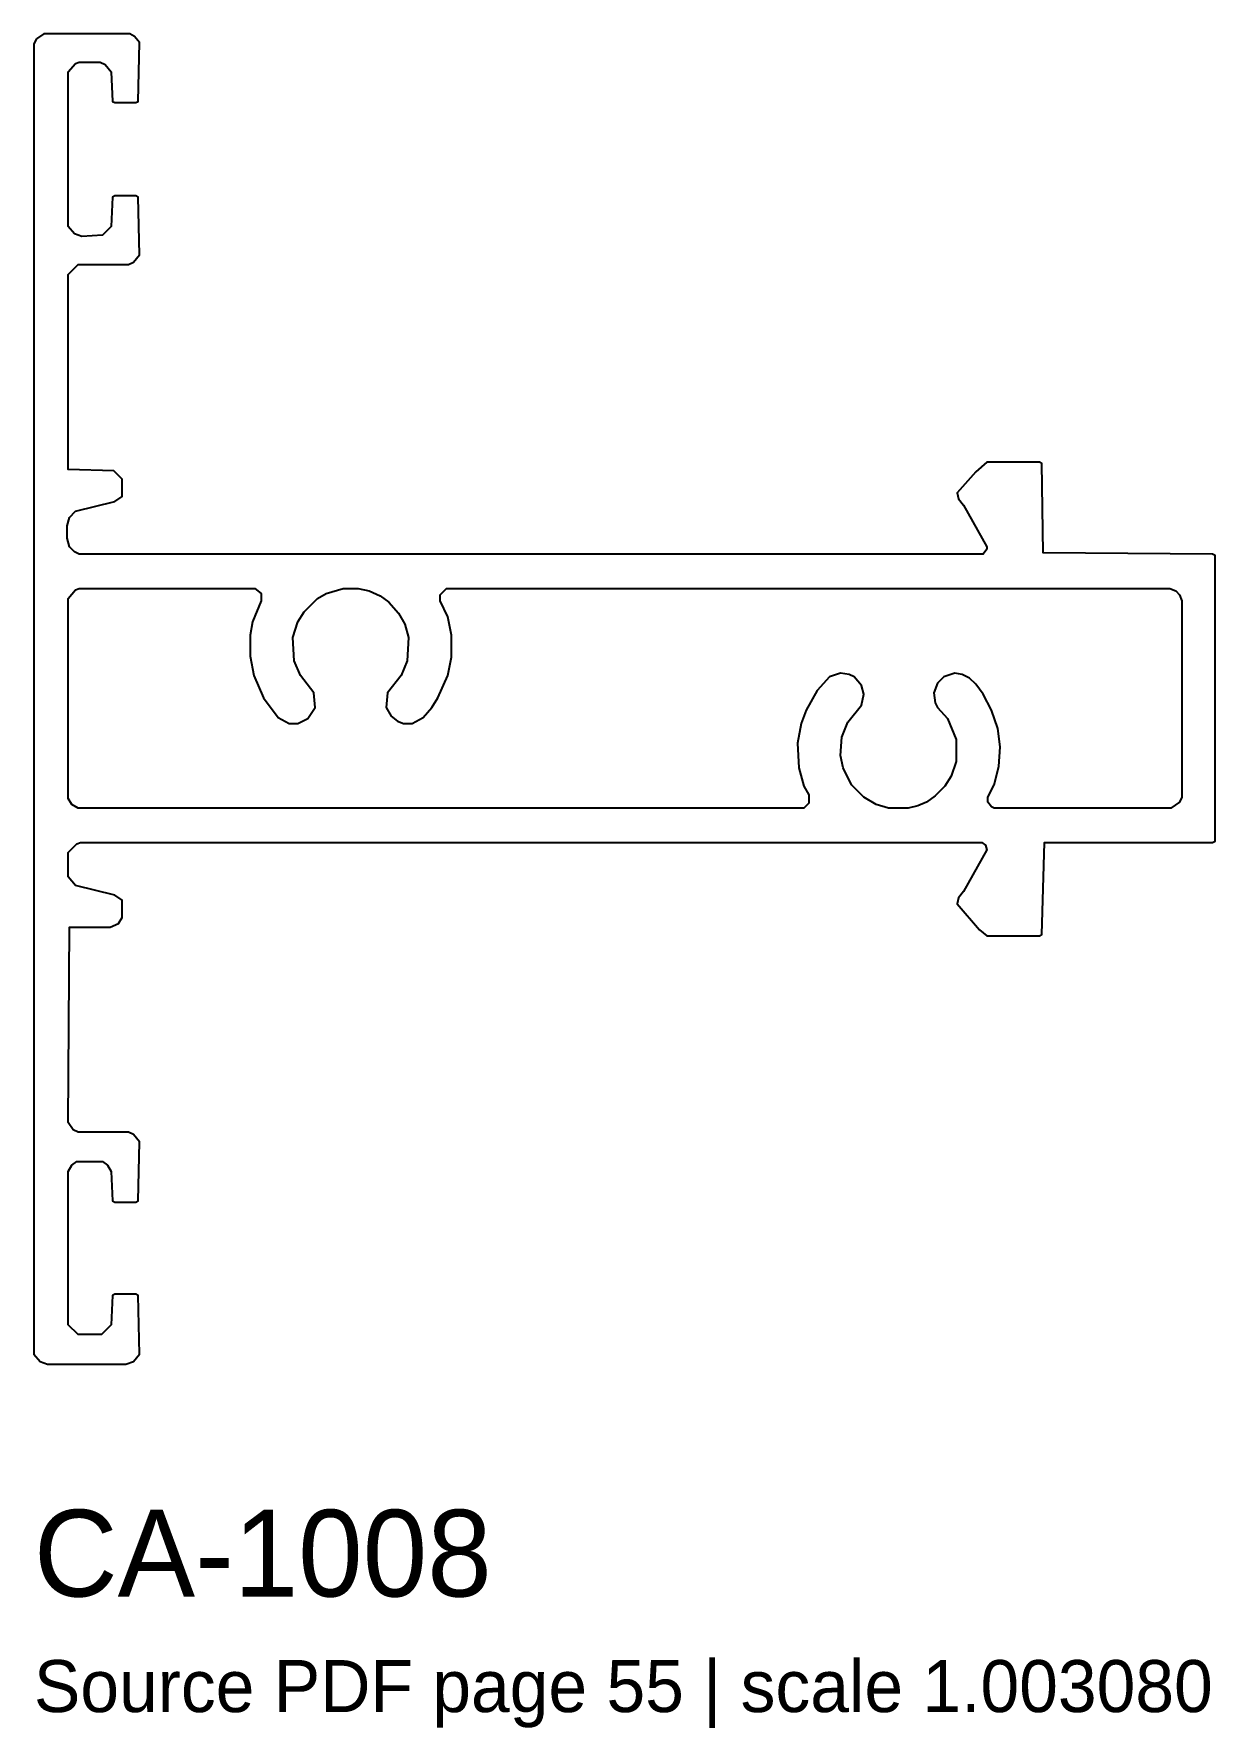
# Model space of a CAD drawing. Header units: millimetres. Extents: x 0 to 40.9, y -12.6 to 46.1.
import ezdxf

# ---------------------------------------------------------------- set-up
doc = ezdxf.new("R2010")
doc.units = ezdxf.units.MM
doc.layers.add('INFO', color=7, linetype='Continuous')
doc.layers.add('PROFILE', color=7, linetype='Continuous')

msp = doc.modelspace()

# ---------------------------------------------------------------- linework, layer by layer
at = {"layer": 'PROFILE'}
for points in [[(0.085, 45.903), (0, 45.733), (0, 0.382), (0.212, 0.127), (0.467, 0.042), (3.185, 0.042), (3.44, 0.127), (3.652, 0.382), (3.609, 2.42), (3.524, 2.463), (2.803, 2.463), (2.718, 2.42), (2.675, 1.401), (2.336, 1.062), (1.529, 1.062), (1.189, 1.401), (1.189, 6.709), (1.316, 6.922), (1.486, 7.049), (2.378, 7.049), (2.548, 6.922), (2.675, 6.709), (2.718, 5.69), (2.803, 5.648), (3.524, 5.648), (3.609, 5.69), (3.652, 7.728), (3.44, 7.983), (3.27, 8.068), (1.529, 8.068), (1.359, 8.153), (1.189, 8.408), (1.231, 15.16), (2.633, 15.16), (2.93, 15.287), (3.057, 15.499), (3.057, 16.094), (2.803, 16.264), (1.444, 16.603), (1.189, 16.901), (1.189, 17.75), (1.486, 18.047), (1.614, 18.09), (32.782, 18.09), (32.909, 18.005), (32.952, 17.835), (32.145, 16.391), (31.975, 16.179), (31.933, 15.966), (32.697, 15.075), (32.952, 14.862), (34.778, 14.862), (34.863, 14.905), (34.948, 18.09), (40.765, 18.09), (40.85, 18.132), (40.85, 28.026), (40.765, 28.069), (34.905, 28.111), (34.863, 31.211), (34.778, 31.253), (32.952, 31.253), (32.57, 30.914), (31.933, 30.192), (31.975, 29.979), (32.145, 29.767), (32.952, 28.323), (32.952, 28.238), (32.824, 28.069), (1.571, 28.069), (1.401, 28.153), (1.231, 28.323), (1.147, 28.621), (1.147, 29.045), (1.231, 29.342), (1.444, 29.555), (2.803, 29.894), (3.057, 30.064), (3.057, 30.659), (2.76, 30.956), (1.189, 30.999), (1.189, 37.75), (1.529, 38.09), (3.27, 38.09), (3.44, 38.175), (3.652, 38.43), (3.609, 40.425), (3.524, 40.468), (2.803, 40.468), (2.718, 40.425), (2.675, 39.406), (2.378, 39.109), (1.656, 39.067), (1.401, 39.152), (1.189, 39.406), (1.189, 44.757), (1.444, 45.054), (1.571, 45.096), (2.293, 45.096), (2.463, 45.012), (2.675, 44.757), (2.718, 43.738), (2.803, 43.695), (3.524, 43.695), (3.609, 43.738), (3.652, 45.776), (3.482, 45.988), (3.312, 46.073), (0.34, 46.073)], [(1.189, 26.54), (1.444, 26.837), (1.571, 26.88), (7.643, 26.88), (7.856, 26.71), (7.856, 26.455), (7.559, 25.733), (7.474, 25.266), (7.474, 24.544), (7.601, 23.865), (7.941, 23.1), (8.45, 22.421), (8.832, 22.209), (9.13, 22.209), (9.469, 22.378), (9.724, 22.761), (9.682, 23.27), (9.215, 23.865), (9.002, 24.374), (8.96, 25.181), (9.13, 25.733), (9.342, 26.073), (9.809, 26.54), (10.106, 26.71), (10.701, 26.88), (11.21, 26.88), (11.593, 26.795), (11.975, 26.625), (12.272, 26.412), (12.612, 26.03), (12.824, 25.648), (12.951, 25.181), (12.909, 24.374), (12.697, 23.865), (12.23, 23.27), (12.187, 22.761), (12.357, 22.463), (12.569, 22.293), (12.782, 22.209), (13.079, 22.209), (13.461, 22.421), (13.758, 22.761), (13.971, 23.1), (14.31, 23.865), (14.438, 24.502), (14.438, 25.266), (14.31, 25.903), (14.055, 26.455), (14.055, 26.667), (14.268, 26.88), (39.279, 26.88), (39.491, 26.795), (39.619, 26.667), (39.704, 26.455), (39.704, 19.661), (39.619, 19.491), (39.321, 19.279), (33.207, 19.279), (33.122, 19.321), (32.994, 19.491), (32.994, 19.661), (33.207, 20.085), (33.376, 20.722), (33.419, 21.402), (33.334, 22.039), (33.122, 22.676), (32.824, 23.228), (32.57, 23.567), (32.357, 23.78), (32.103, 23.907), (31.848, 23.95), (31.466, 23.822), (31.253, 23.61), (31.126, 23.27), (31.168, 22.93), (31.253, 22.761), (31.593, 22.378), (31.89, 21.656), (31.89, 20.892), (31.72, 20.383), (31.508, 20.043), (31.168, 19.703), (30.871, 19.491), (30.574, 19.363), (30.234, 19.279), (29.555, 19.279), (29.13, 19.406), (28.705, 19.661), (28.281, 20.085), (27.984, 20.68), (27.899, 21.104), (27.941, 21.741), (28.153, 22.251), (28.621, 22.845), (28.705, 23.228), (28.621, 23.525), (28.366, 23.822), (28.196, 23.907), (27.899, 23.95), (27.516, 23.822), (27.092, 23.355), (26.71, 22.676), (26.54, 22.209), (26.412, 21.529), (26.455, 20.68), (26.625, 20.043), (26.795, 19.746), (26.795, 19.448), (26.625, 19.279), (1.529, 19.279), (1.316, 19.406), (1.189, 19.618)]]:
    msp.add_lwpolyline(points, close=True, dxfattribs=at)

# ---------------------------------------------------------------- texts
at = {"layer": 'INFO'}
for s, height, p in [('CA-1008', 3, (0, -8)), ('Source PDF page 55 | scale 1.003080', 1.8, (0, -12))]:
    msp.add_text(s, height=height, dxfattribs=at).set_placement(p)

doc.saveas('drawing.dxf')
